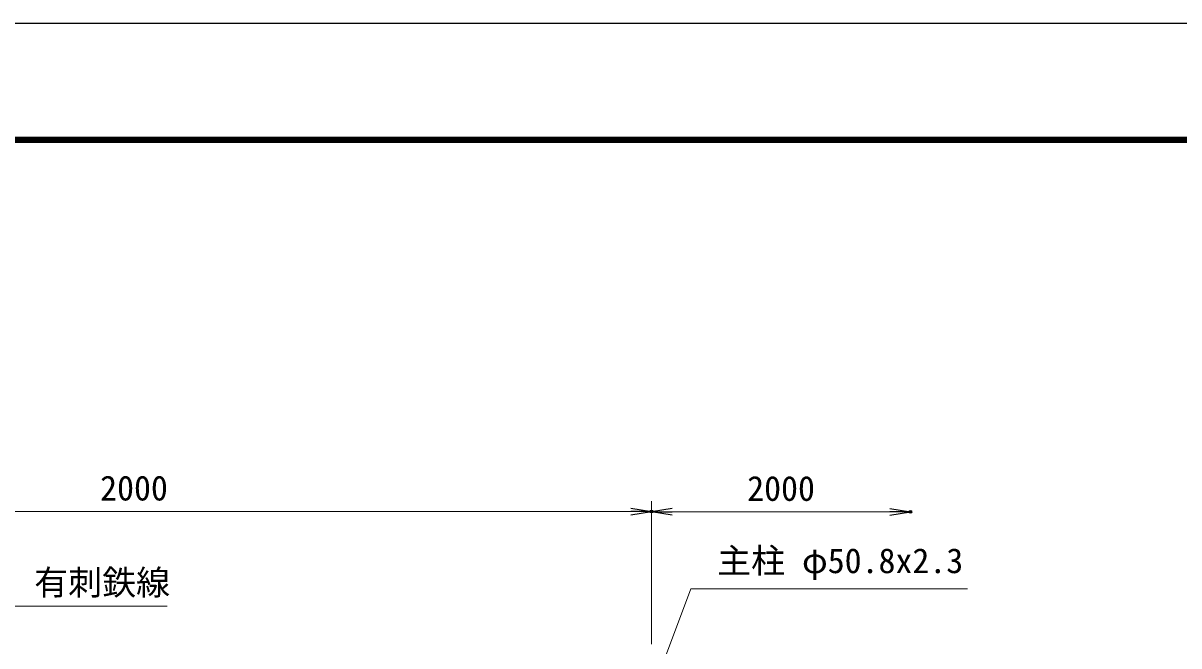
# Model space of a CAD drawing. Units: millimetres, scale not verified. Extents: x -4200 to 4200, y -2970 to 2970.
# Drawn here: x -2599 to -366, y 1768 to 2970 of the extents above; entities that cross this region are included whole.
import ezdxf
from ezdxf.enums import TextEntityAlignment as Align

# ---------------------------------------------------------------- set-up
doc = ezdxf.new("R2010")
doc.units = ezdxf.units.MM
doc.header["$LTSCALE"] = 10
doc.header["$PDMODE"] = 32
doc.header["$PDSIZE"] = 5
for name, color, linetype, lineweight in [('0-3_D-STR-DIM', 7, 'Continuous', 13), ('0-8_D-STR-TXT', 7, 'Continuous', 13), ('0-C_D-TTL', 7, 'Continuous', 25)]:
    doc.layers.add(name, color=color, linetype=linetype, lineweight=lineweight)
doc.layers.add('0-4_0', color=7, linetype='Continuous')
doc.layers.add('0-5_Defpoints', color=8, linetype='Continuous')
doc.styles.add('ＭＳ ゴシック', font='')
doc.styles.get('ＭＳ ゴシック').set_extended_font_data('MS Gothic')

# ---------------------------------------------------------------- blocks, each defined once
blk = doc.blocks.new('_Open')
at = {"layer": '0-4_0'}
blk.add_line((-10, 1.667), (0, 0), dxfattribs=at)
blk.add_lwpolyline([(-10, -1.667), (0, 0), (-10, 0)], dxfattribs=at)

msp = doc.modelspace()

# ---------------------------------------------------------------- linework, layer by layer
at = {"layer": '0-3_D-STR-DIM'}
for p, q in [((-1384.97, 1771.77), (-1384.97, 2047.13)), ((-1384.97, 1771.06), (-1384.97, 2046.42)), ((-3344.97, 2027.13), (-1424.97, 2027.13)), ((-1344.97, 2026.42), (-924.97, 2026.42))]:
    msp.add_line(p, q, dxfattribs=at)
at = {"layer": '0-5_Defpoints'}
for p in [(-1384.97, 2027.13), (-884.97, 2026.42)]:
    msp.add_point(p, dxfattribs=at)
at = {"layer": '0-8_D-STR-TXT'}
for points in [[(-774.52, 1877.62), (-1309.2, 1877.62), (-1365.89, 1726.28)], [(-2320.41, 1844.47), (-2629.97, 1844.47), (-2752.13, 1413.79)]]:
    msp.add_lwpolyline(points, dxfattribs=at)
at = {"layer": '0-C_D-TTL', "color": 2}
msp.add_lwpolyline([(-4200, 2970), (4200, 2970), (4200, -2970), (-4200, -2970)], close=True, dxfattribs=at)
at = {"layer": '0-C_D-TTL'}
for points in [[(-3930, 2750), (3930, 2750), (3930, -2750), (-3930, -2750)], [(-3927.5, 2747.5), (3927.5, 2747.5), (3927.5, -2747.5), (-3927.5, -2747.5)], [(-3925, 2745), (3925, 2745), (3925, -2745), (-3925, -2745)], [(-3922.5, 2742.5), (3922.5, 2742.5), (3922.5, -2742.5), (-3922.5, -2742.5)], [(-3920, 2740), (3920, 2740), (3920, -2740), (-3920, -2740)]]:
    msp.add_lwpolyline(points, close=True, dxfattribs=at)

# ---------------------------------------------------------------- block references
at = {"layer": '0-3_D-STR-DIM', "xscale": 4, "yscale": 4}
for p in [(-1384.97, 2027.13), (-884.97, 2026.42)]:
    msp.add_blockref('_Open', p, dxfattribs=at)
at = {"layer": '0-3_D-STR-DIM', "xscale": 4, "yscale": 4, "rotation": 180}
msp.add_blockref('_Open', (-1384.97, 2026.42), dxfattribs=at)

# ---------------------------------------------------------------- texts
at = {"layer": '0-3_D-STR-DIM', "style": 'ＭＳ ゴシック'}
for p in [(-2450.22, 2033.88), (-1200.22, 2033.17)]:
    msp.add_text('2000', height=48.09, dxfattribs=at).set_placement(p, align=Align.BOTTOM_LEFT)
at = {"layer": '0-8_D-STR-TXT', "style": 'ＭＳ ゴシック'}
for s, p in [('主柱 φ50.8x2.3', (-1258.28, 1893.63)), ('有刺鉄線', (-2577.52, 1851.64))]:
    msp.add_text(s, height=48.09, dxfattribs=at).set_placement(p, align=Align.BOTTOM_LEFT)

doc.saveas('drawing.dxf')
